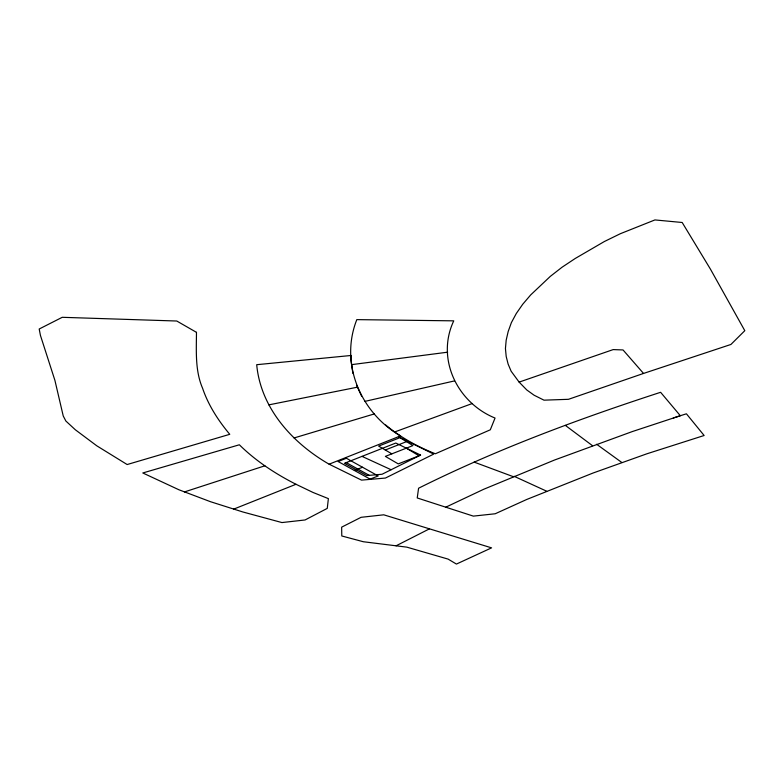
<?xml version="1.0" encoding="UTF-8"?>
<svg xmlns="http://www.w3.org/2000/svg" width="784" height="784" viewBox="0 0 784 784"><rect width="100%" height="100%" fill="white"/><g stroke="black" fill="none" stroke-linecap="round" stroke-linejoin="round"><path stroke-width="1.18" d="M385.689 424.987C400.467 437.335 417.48 446.753 435.365 453.769L490.304 429.799L495.047 418.048C457.415 402.819 435.767 358.886 453.76 320.842L356.818 319.627C339.345 363.688 360.738 412.903 400.506 435.904L329.104 464.187C292.569 443.176 260.709 408.307 256.701 364.697L351.114 355.475L351.134 360.973L352.869 373.36M396.067 545.811L429.465 528.837L491.568 547.859L456.425 564.068L448.115 559.11L406.837 547.144L363.315 541.734L341.785 535.972L341.648 527.152L361.081 517.313L383.758 514.814L429.465 528.837M445.782 507.189L483.679 489.285L554.455 460.051L632.149 431.621L680.345 415.726L660.608 392.294C578.053 419.146 496.341 449.448 418.578 488.226L417.235 497.958L473.34 516.117L495.204 513.765L526.819 499.428L593.125 472.997L646.869 453.799L704.13 435.502L686.412 413.795L673.329 417.96M233.554 509.179L295.989 484.277L312.983 492.44L328.378 498.624L327.271 508.385L305.064 519.968L281.926 522.565L242.913 511.991L210.514 501.711L178.948 489.784L142.806 472.968L239.355 444.783C255.809 461.021 275.439 473.83 295.989 484.277M385.287 449.996L406.475 441.657M354.358 470.459L362.551 467.254M394.666 431.964L472.37 403.486M519.135 382.112L613.176 349.595L623.035 349.948L643.537 373.439L730.923 344.46L744.8 330.681L710.402 269.079L682.178 222.489L654.924 219.932L620.35 233.71L604.337 241.541L575.28 258.446L562.069 267.217L550.358 276.34L530.699 294.911L522.742 304.231L516.303 313.492L511.384 322.616L508.179 331.524L506.18 340.168L505.435 348.537L506.199 356.485L508.11 364.041L511.139 371.234L519.135 382.112L526.809 389.981L534.11 395.224L543.978 400.163L568.469 399.311L643.537 373.439M184.397 491.94L264.884 465.794M294.029 437.972L374.448 413.883M365.011 401.359L454.436 380.926M268.794 404.877L357.435 387.178M351.683 364.638L447.664 352.183M474.114 462.099L513.285 476.672M514.137 476.309L546.683 491.205M362.012 456.376L391.118 469.743M398.409 436.737L433.719 454.093L385.395 478.064L361.512 480.122L329.104 464.187M346.205 462.609L369.264 475.349M391.833 453.848L378.643 446.096L399.938 437.668L412.923 445.586L385.356 456.386L398.252 463.883L419.058 455.818L406.357 448.164M596.624 444.254L621.849 462.511M565.362 425.398L592.518 445.704M356.475 385.111L361.61 396.116M196.47 332.338C196.382 351.036 195 370.705 202.586 388.266C208.358 405.279 218.295 420.596 229.761 434.316L127.145 464.54L96.795 445.822L75.333 429.769L65.856 421.018L63.23 415.961L54.919 380.407L40.425 335.366L39.2 329.006L62.24 317.304L176.772 321.019L196.47 332.338M420.577 455.053L382.063 474.251L366.745 475.565L344.46 463.295L395.802 443.038L420.577 455.053M346.381 458.258L338.11 461.531L370.097 479.093L378.202 475.966L346.381 458.258"/></g></svg>
